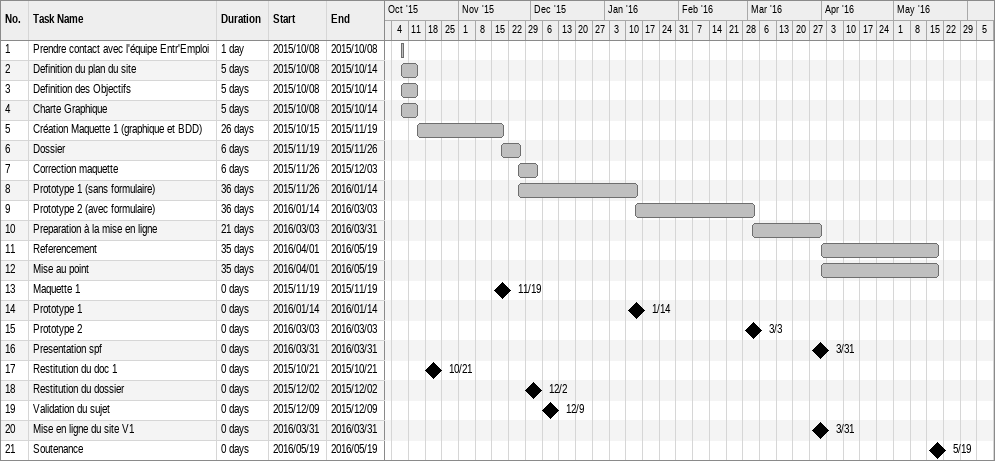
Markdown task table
| ID | Task | Duration | Start | Finish |
|---|---|---|---|---|
| 1 | Prendre contact avec l'équipe Entr'Emploi | 1d | 2015-10-08 | 2015-10-08 |
| 2 | Definition du plan du site | 5d | 2015-10-08 | 2015-10-14 |
| 3 | Definition des Objectifs | 5d | 2015-10-08 | 2015-10-14 |
| 4 | Charte Graphique | 5d | 2015-10-08 | 2015-10-14 |
| 5 | Création Maquette 1 (graphique et BDD) | 26d | 2015-10-15 | 2015-11-19 |
| 6 | Dossier | 6d | 2015-11-19 | 2015-11-26 |
| 7 | Correction maquette | 6d | 2015-11-26 | 2015-12-03 |
| 8 | Prototype 1 (sans formulaire) | 36d | 2015-11-26 | 2016-01-14 |
| 9 | Prototype 2 (avec formulaire) | 36d | 2016-01-14 | 2016-03-03 |
| 10 | Preparation à la mise en ligne | 21d | 2016-03-03 | 2016-03-31 |
| 11 | Referencement | 35d | 2016-04-01 | 2016-05-19 |
| 12 | Mise au point | 35d | 2016-04-01 | 2016-05-19 |
| 13 | Maquette 1 | 0d | 2015-11-19 | 2015-11-19 |
| 14 | Prototype 1 | 0d | 2016-01-14 | 2016-01-14 |
| 15 | Prototype 2 | 0d | 2016-03-03 | 2016-03-03 |
| 16 | Presentation spf | 0d | 2016-03-31 | 2016-03-31 |
| 17 | Restitution du doc 1 | 0d | 2015-10-21 | 2015-10-21 |
| 18 | Restitution du dossier | 0d | 2015-12-02 | 2015-12-02 |
| 19 | Validation du sujet | 0d | 2015-12-09 | 2015-12-09 |
| 20 | Mise en ligne du site V1 | 0d | 2016-03-31 | 2016-03-31 |
| 21 | Soutenance | 0d | 2016-05-19 | 2016-05-19 |
